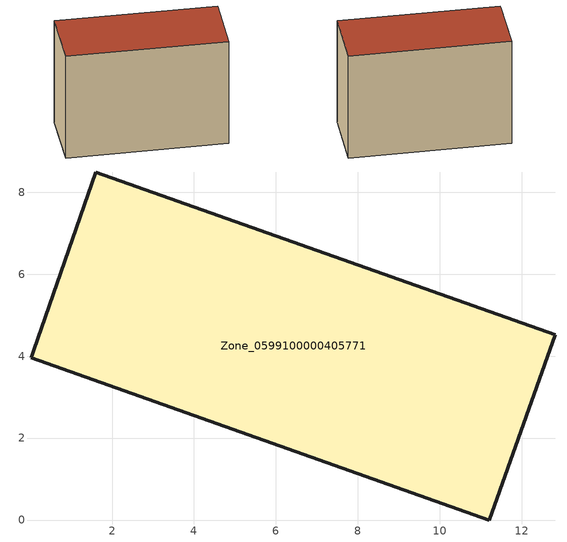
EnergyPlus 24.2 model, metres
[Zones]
Zone_0599100000405771
 floor ground (C_G): 0.09,4.14 1.6,8.5 12.82,4.52 11.21,0 0.03,3.96 z0.5
 wall outside (C_F): 11.21,0 12.82,4.52 1.6,8.5 0.09,4.14 0.03,3.96 11.21,0 z0.5:9.18
 roof outside (C_R): 1.6,8.5 0.09,4.14 0.03,3.96 11.21,0 12.82,4.52 z9.18
[BUILDING]
Pand.0599100000405771: North Axis=0; Terrain=City; Loads Convergence Tolerance Value=0.04; Temperature Convergence Tolerance Value=0.4; Solar Distribution=FullExterior; Maximum Number of Warmup Days=25; Minimum Number of Warmup Days=1
[Site:Location]
Rotterdam.The.Hague.AP_ZH_NLD Design_Conditions: Latitude=51.96; Longitude=4.45; Time Zone=1; Elevation=-4.5
[SITE:GROUNDTEMPERATURE:BUILDINGSURFACE]
18, 18, 18, 18, 18, 18, 18, 18, 18, 18, 18, 18
[MATERIAL] Thermal Absorptance=0.9; Solar Absorptance=0.7; Visible Absorptance=0.7
Name | Roughness | Thickness | Conductivity | Density | Specific Heat
G.TI.1992-2005 | MediumSmooth | 0.15 | 0.06 | 540 | 1210
F.TI.1992-2005 | Rough | 0.3 | 0.12 | 1920 | 840
R.TI.1992-2005 | MediumRough | 0.2 | 0.08 | 1500 | 1000
[CONSTRUCTION]
C_G: G.TI.1992-2005
C_F: F.TI.1992-2005
C_R: R.TI.1992-2005
[ZONE]
Zone_0599100000405771: Type=1; Multiplier=1; Ceiling Height=Autocalculate; Volume=Autocalculate; Floor Area=autocalculate; Part of Total Floor Area=Yes
[ZONEINFILTRATION:DESIGNFLOWRATE]
Infil_Zone_0599100000405771: Zone or ZoneList or Space or SpaceList=Zone_0599100000405771; Schedule=AlwaysOn; Design Flow Rate Calculation Method=Flow/Area; Flow Rate per Floor Area=0.0015; Constant Term Coefficient=1; Temperature Term Coefficient=0; Velocity Term Coefficient=0; Velocity Squared Term Coefficient=0
[HVACTEMPLATE:ZONE:IDEALLOADSAIRSYSTEM]
Zone_0599100000405771: Maximum Heating Supply Air Temperature=50; Minimum Cooling Supply Air Temperature=13; Maximum Heating Supply Air Humidity Ratio=0.0156; Minimum Cooling Supply Air Humidity Ratio=0.0077; Heating Limit=NoLimit; Cooling Limit=NoLimit; Dehumidification Control Type=ConstantSensibleHeatRatio; Cooling Sensible Heat Ratio=0.7; Dehumidification Setpoint=60; Humidification Control Type=None; Humidification Setpoint=30; Outdoor Air Method=None; Outdoor Air Flow Rate per Person=0.00944; Outdoor Air Flow Rate per Zone Floor Area=0; Outdoor Air Flow Rate per Zone=0; Demand Controlled Ventilation Type=None; Outdoor Air Economizer Type=NoEconomizer; Heat Recovery Type=None; Sensible Heat Recovery Effectiveness=0.7; Latent Heat Recovery Effectiveness=0.65
[ZONECONTROL:THERMOSTAT]
ThermostatControl_Zone_0599100000405771: Zone or ZoneList=Zone_0599100000405771; Control Type Schedule=DualSetpointControlType; Control 1=Thermostat_Zone_0599100000405771; Temperature Difference Between Cutout And Setpoint=0
[THERMOSTATSETPOINT:DUALSETPOINT]
Thermostat_Zone_0599100000405771: Heating Setpoint Temperature Schedule=HeatingSetpoint_Zone_0599100000405771; Cooling Setpoint Temperature Schedule=CoolingSetpoint_Zone_0599100000405771
[SCHEDULE:COMPACT]
HeatingSetpoint_Zone_0599100000405771: Through: 12/31, For: AllDays, Until: 24:00, 21
CoolingSetpoint_Zone_0599100000405771: Through: 12/31, For: AllDays, Until: 24:00, 24
DualSetpointControlType: Through: 12/31, For: AllDays, Until: 24:00, 4
AlwaysOn: Through: 12/31, For: AllDays, Until: 24:00, 1
